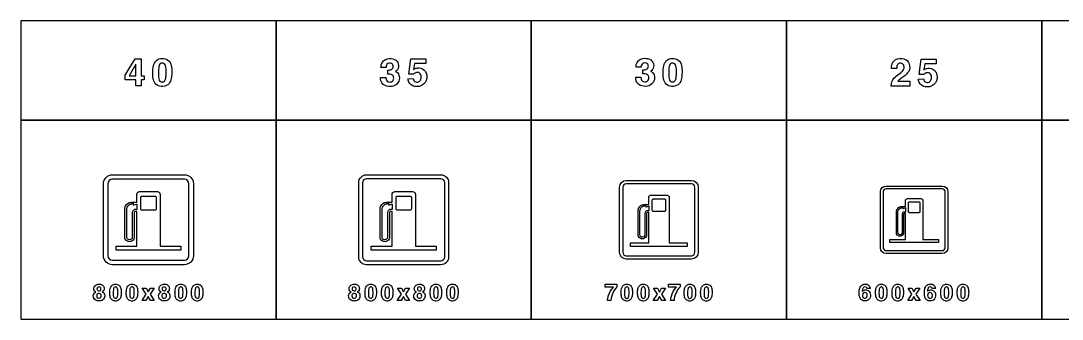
# Model space of a CAD drawing. Extents: x 0 to 18160, y 0 to 2655.
# Drawn here: x 0 to 9262, y 0 to 2655 of the extents above; entities that cross this region are included whole.
import ezdxf

# ---------------------------------------------------------------- set-up
doc = ezdxf.new("R2010")
doc.units = 0
doc.header["$MEASUREMENT"] = 0

msp = doc.modelspace()

# ---------------------------------------------------------------- linework, layer by layer
for points in [[(0, 1770), (2270, 1770), (2270, 2655), (0, 2655)], [(2270, 1770), (4540, 1770), (4540, 2655), (2270, 2655)], [(4540, 1770), (6810, 1770), (6810, 2655), (4540, 2655)], [(6810, 1770), (9080, 1770), (9080, 2655), (6810, 2655)], [(9080, 1770), (11350, 1770), (11350, 2655), (9080, 2655)], [(927.496, 2171.35), (1017.9, 2317.79), (1070.98, 2317.79), (1070.98, 2166.57), (1097.95, 2166.57), (1097.95, 2128.53), (1070.98, 2128.53), (1070.98, 2076.28), (1023.46, 2076.28), (1023.46, 2128.53), (927.496, 2128.53)], [(1023.46, 2269.13), (963.474, 2166.57), (1023.46, 2166.57)], [(0, 0), (2270, 0), (2270, 1770), (0, 1770)], [(2270, 0), (4540, 0), (4540, 1770), (2270, 1770)], [(4540, 0), (6810, 0), (6810, 1770), (4540, 1770)], [(6810, 0), (9080, 0), (9080, 1770), (6810, 1770)], [(9080, 0), (11350, 0), (11350, 1770), (9080, 1770)], [(1115.2, 221.769), (1080.08, 276.319), (1114.84, 276.319), (1133.11, 242.267), (1151.83, 276.319), (1185.98, 276.319), (1150.44, 222.29), (1186.95, 166.272), (1152.4, 166.272), (1132.54, 202.362), (1112.14, 166.272), (1077.99, 166.272)], [(3385.19, 221.769), (3350.07, 276.319), (3384.84, 276.319), (3403.11, 242.267), (3421.83, 276.319), (3455.97, 276.319), (3420.43, 222.29), (3456.95, 166.271), (3422.4, 166.271), (3402.54, 202.361), (3382.14, 166.271), (3347.99, 166.271)], [(5662.41, 221.387), (5627.29, 275.936), (5662.06, 275.936), (5680.33, 241.884), (5699.05, 275.936), (5733.19, 275.936), (5697.65, 221.908), (5734.16, 165.889), (5699.62, 165.889), (5679.76, 201.979), (5659.35, 165.889), (5625.21, 165.889)], [(7925.79, 221.523), (7890.67, 276.072), (7925.43, 276.072), (7943.7, 242.02), (7962.42, 276.072), (7996.57, 276.072), (7961.02, 222.044), (7997.54, 166.025), (7962.99, 166.025), (7943.13, 202.115), (7922.73, 166.025), (7888.58, 166.025)]]:
    msp.add_lwpolyline(points, close=True)
for points in [[(1173.29, 2191.65, -0.0563084), (1179.33, 2254.48, -0.130301), (1201.53, 2298.28, -0.174843), (1243.35, 2319.69, -0.147552), (1296.47, 2313.05, -0.192146), (1333.28, 2269.88, -0.0833996), (1342.52, 2212.85, -0.0545507), (1337.51, 2142.08, -0.116773), (1318.43, 2098, -0.221099), (1263.57, 2070.32, -0.162564), (1212.11, 2082.84, -0.174743), (1180.84, 2128.26, -0.0640867), (1173.37, 2186.95)], [(3199.84, 2150.87), (3246.2, 2150.87, 0.0411845), (3248.26, 2135.66, 0.335066), (3278.75, 2110.39, 0.276505), (3310.74, 2124.92, 0.158203), (3316.31, 2145.65, 0.0878221), (3313.34, 2161.57, 0.217575), (3294.82, 2178.43, 0.0882727), (3273.57, 2181.56), (3262.75, 2181.56), (3262.75, 2216.82, 0.0282129), (3282.34, 2217.42, 0.50028), (3309.32, 2262.91, 0.235001), (3290.79, 2277.96, 0.165496), (3265.12, 2275.67, 0.220849), (3250.9, 2259.12, 0.055705), (3248.02, 2240.92), (3203.2, 2240.92, -0.0488003), (3204.97, 2263.51, -0.30773), (3262.59, 2318.01, -0.146685), (3322.07, 2312.08, -0.469869), (3348.61, 2219.31, -0.0891152), (3336.57, 2207.54), (3332.3, 2204.54, -0.0245333), (3343.48, 2198.14, -0.202429), (3365.75, 2161.45, -0.422325), (3303.08, 2072, -0.154301), (3238.98, 2079.19, -0.287878), (3199.96, 2139.89, -0.0143877)], [(3442.43, 2139.57), (3489.39, 2141.35, 0.0452719), (3495.79, 2125.12, 0.0567733), (3500.53, 2118.25, 0.070207), (3504.95, 2114.77, 0.264984), (3540.97, 2112.87, 0.20748), (3558.38, 2135.98, 0.147389), (3557.24, 2174.01, 0.308532), (3527.86, 2195.42, 0.215743), (3498.08, 2185.19, 0.028781), (3492.71, 2178.95), (3450.09, 2180.96), (3467.91, 2315.64), (3601.95, 2315.64), (3601.95, 2273.77), (3501.51, 2273.77), (3492.55, 2221.76, -0.0211252), (3505.46, 2229.3, -0.121371), (3538.8, 2235.15, -0.244671), (3598.59, 2203.2, -0.173069), (3610.16, 2144.07, -0.256779), (3564.98, 2078.08, -0.199585), (3485.44, 2077.01, -0.245625), (3445.16, 2125.91, -0.0170062)], [(5469.08, 2152.29), (5515.45, 2152.29, 0.0411845), (5517.5, 2137.08, 0.335066), (5547.99, 2111.8, 0.276505), (5579.98, 2126.34, 0.158203), (5585.55, 2147.07, 0.0878221), (5582.59, 2162.99, 0.217575), (5564.07, 2179.85, 0.0882727), (5542.82, 2182.97), (5532, 2182.97), (5532, 2218.24, 0.0282129), (5551.59, 2218.83, 0.50028), (5578.56, 2264.33, 0.235001), (5560.04, 2279.38, 0.165496), (5534.37, 2277.09, 0.220849), (5520.15, 2260.54, 0.055705), (5517.27, 2242.33), (5472.44, 2242.33, -0.0488003), (5474.22, 2264.92, -0.30773), (5531.84, 2319.43, -0.146685), (5591.32, 2313.5, -0.469869), (5617.86, 2220.73, -0.0891152), (5605.81, 2208.96), (5601.54, 2205.96, -0.0245333), (5612.72, 2199.56, -0.202429), (5635, 2162.87, -0.422325), (5572.32, 2073.41, -0.154301), (5508.22, 2080.6, -0.287878), (5469.2, 2141.31, -0.0143877)], [(5711.68, 2191.65, -0.0563084), (5717.72, 2254.48, -0.130301), (5739.91, 2298.28, -0.174843), (5781.74, 2319.69, -0.147552), (5834.86, 2313.05, -0.192146), (5871.66, 2269.88, -0.0833996), (5880.91, 2212.85, -0.0545507), (5875.89, 2142.08, -0.116773), (5856.82, 2098, -0.221099), (5801.96, 2070.32, -0.162564), (5750.5, 2082.84, -0.174743), (5719.22, 2128.26, -0.0640867), (5711.76, 2186.95)], [(7741.06, 2074.79, -0.0640343), (7742.32, 2095.72, -0.161687), (7778.14, 2156.27, -0.0283718), (7819.97, 2188.65, 0.0545111), (7840.86, 2206.58, 0.192461), (7855.83, 2246.12, 0.234238), (7842.24, 2272.5, 0.196223), (7816.93, 2277.28, 0.252425), (7795.01, 2260.1, 0.0856617), (7790.86, 2243.08, 0.0202329), (7790.15, 2231.39), (7743.51, 2231.39, -0.0983795), (7749.55, 2272.7, -0.245047), (7795.72, 2315.83, -0.207102), (7872.69, 2307.49, -0.233443), (7905.15, 2255.16, -0.20961), (7886.99, 2190.98, -0.0785124), (7853.06, 2159.51, 0.0107372), (7817.24, 2133.72, 0.0665092), (7801.37, 2117.68), (7905.86, 2117.68), (7905.86, 2074.79)], [(1224.67, 2161.12, 0.0124589), (1225.19, 2154.8, 0.0668192), (1230.8, 2129.4, 0.615362), (1281.7, 2123.79, 0.0726881), (1287.15, 2136.83, 0.0588562), (1291.85, 2174.11, 0.0389037), (1290.23, 2241.09, 0.084671), (1283.64, 2264.43, 0.156013), (1272.18, 2276.6, 0.143208), (1256.47, 2279.56, 0.172584), (1240.71, 2273.36, 0.132565), (1230.76, 2257.8, 0.0498315), (1226.21, 2236.08, 0.0368731)], [(5763.06, 2161.12, 0.0124589), (5763.57, 2154.8, 0.0668192), (5769.18, 2129.4, 0.615362), (5820.09, 2123.79, 0.0726881), (5825.54, 2136.83, 0.0588562), (5830.24, 2174.11, 0.0389037), (5828.62, 2241.09, 0.084671), (5822.02, 2264.43, 0.156013), (5810.57, 2276.6, 0.143208), (5794.85, 2279.56, 0.172584), (5779.09, 2273.36, 0.132565), (5769.14, 2257.8, 0.0498315), (5764.6, 2236.08, 0.0368731)], [(7981.21, 2136.73), (8028.17, 2138.5, 0.0452719), (8034.56, 2122.27, 0.0567733), (8039.3, 2115.4, 0.070207), (8043.73, 2111.92, 0.264984), (8079.74, 2110.03, 0.20748), (8097.16, 2133.13, 0.147389), (8096.02, 2171.17, 0.308532), (8066.63, 2192.57, 0.215743), (8036.85, 2182.34, 0.028781), (8031.48, 2176.1), (7988.87, 2178.12), (8006.68, 2312.79), (8140.72, 2312.79), (8140.72, 2270.93), (8040.29, 2270.93), (8031.33, 2218.92, -0.0211252), (8044.24, 2226.46, -0.121371), (8077.57, 2232.3, -0.244671), (8137.37, 2200.35, -0.173069), (8148.94, 2141.23, -0.256779), (8103.76, 2075.23, -0.199585), (8024.22, 2074.17, -0.245625), (7983.93, 2123.06, -0.0170062)], [(815.004, 485, -0.414213), (735.004, 565), (735.004, 1205, -0.414213), (815.004, 1285), (1455, 1285, -0.414213), (1535, 1205), (1535, 565, -0.414213), (1455, 485)], [(815.004, 525), (1455, 525, 0.414213), (1495, 565), (1495, 1205, 0.414213), (1455, 1245), (815.004, 1245, 0.414213), (775.004, 1205), (775.004, 565, 0.414213)], [(3075, 485, -0.414213), (3005, 555), (3005, 1215, -0.414213), (3075, 1285), (3735, 1285, -0.414213), (3805, 1215), (3805, 555, -0.414213), (3735, 485)], [(3075, 520), (3735, 520, 0.414213), (3770, 555), (3770, 1215, 0.414213), (3735, 1250), (3075, 1250, 0.414213), (3040, 1215), (3040, 555, 0.414213)], [(5385, 535, -0.414213), (5325, 595), (5325, 1175, -0.414213), (5385, 1235), (5965, 1235, -0.414213), (6025, 1175), (6025, 595, -0.414213), (5965, 535)], [(5385, 565), (5965, 565, 0.414213), (5995, 595), (5995, 1175, 0.414213), (5965, 1205), (5385, 1205, 0.414213), (5355, 1175), (5355, 595, 0.414213)], [(1031.67, 957.111), (1016.04, 957.111, 0.210241), (1008.22, 949.111), (1008.22, 721.954, -0.122061), (1006.1, 713.418, -0.602141), (927.55, 713.419, -0.122059), (925.43, 721.954), (925.43, 987.018, -0.0795061), (926.38, 994.301, -0.058631), (931.18, 1007.24, -0.231037), (977.96, 1041.2, -0.0402305), (981.62, 1041.5), (1031.65, 1041.5), (1031.67, 1109.93, -0.414576), (1056.83, 1135.1), (1214.34, 1135.1, -0.414719), (1239.51, 1109.93), (1239.53, 650.871), (1423.85, 650.871), (1423.85, 613.362), (847.26, 613.362), (847.26, 650.871), (1031.67, 650.871)], [(3301.72, 957.111), (3286.09, 957.111, 0.210241), (3278.27, 949.111), (3278.27, 721.954, -0.122061), (3276.15, 713.418, -0.602141), (3197.6, 713.419, -0.122059), (3195.48, 721.954), (3195.48, 987.018, -0.0795061), (3196.43, 994.301, -0.058631), (3201.23, 1007.24, -0.231037), (3248.01, 1041.2, -0.0402305), (3251.67, 1041.5), (3301.7, 1041.5), (3301.72, 1109.93, -0.414576), (3326.88, 1135.1), (3484.39, 1135.1, -0.414719), (3509.56, 1109.93), (3509.58, 650.871), (3693.9, 650.871), (3693.9, 613.362), (3117.31, 613.362), (3117.31, 650.871), (3301.72, 650.871)], [(7695, 585, -0.414213), (7645, 635), (7645, 1135, -0.414213), (7695, 1185), (8195, 1185, -0.414213), (8245, 1135), (8245, 635, -0.414213), (8195, 585)], [(7695, 610), (8195, 610, 0.414213), (8220, 635), (8220, 1135, 0.414213), (8195, 1160), (7695, 1160, 0.414213), (7670, 1135), (7670, 635, 0.414213)], [(1031.74, 1024.28), (1031.74, 975.876), (1012.59, 975.875, 0.12996), (1010.33, 975.28, 0.194744), (991.3, 951.274, 0.0717139), (991.12, 949.982), (991.12, 726.384, -0.117096), (989.9, 721.248, -0.553402), (946.44, 717.209, -0.164349), (942.68, 728.295), (942.68, 980.077, -0.0500767), (943.14, 984.621, -0.2183), (970.54, 1022.1), (973.14, 1023.56, -0.115045), (980.18, 1025.84, -0.0227538), (981.28, 1025.84), (991.13, 1025.84), (991.12, 1032.1), (1000.51, 1032.1), (1000.51, 1016.49), (1008.31, 1016.49), (1027.83, 1024.28)], [(1064.51, 1081.57), (1064.51, 984.151, 0.414736), (1075.94, 972.722), (1195.21, 972.722, 0.414718), (1206.64, 984.151), (1206.64, 1081.57, 0.414715), (1195.21, 1093.02), (1075.94, 1093.02, 0.414697)], [(3301.79, 1024.28), (3301.79, 975.876), (3282.64, 975.875, 0.12996), (3280.38, 975.28, 0.194744), (3261.35, 951.274, 0.0717139), (3261.17, 949.982), (3261.17, 726.384, -0.117096), (3259.95, 721.248, -0.553402), (3216.49, 717.209, -0.164349), (3212.73, 728.295), (3212.73, 980.077, -0.0500767), (3213.19, 984.621, -0.2183), (3240.59, 1022.1), (3243.19, 1023.56, -0.115045), (3250.23, 1025.84, -0.0227538), (3251.33, 1025.84), (3261.18, 1025.84), (3261.17, 1032.1), (3270.56, 1032.1), (3270.56, 1016.49), (3278.36, 1016.49), (3297.88, 1024.28)], [(3334.56, 1081.57), (3334.56, 984.151, 0.414736), (3345.99, 972.722), (3465.26, 972.722, 0.414718), (3476.69, 984.151), (3476.69, 1081.57, 0.414715), (3465.26, 1093.02), (3345.99, 1093.02, 0.414697)], [(5584.64, 948.097), (5570.96, 948.097, 0.210241), (5564.11, 941.097), (5564.11, 742.335, -0.122061), (5562.26, 734.866, -0.602141), (5493.53, 734.867, -0.122059), (5491.67, 742.335), (5491.67, 974.266, -0.0795061), (5492.5, 980.639, -0.058631), (5496.71, 991.963, -0.231037), (5537.63, 1021.68, -0.0402305), (5540.84, 1021.94), (5584.62, 1021.94), (5584.64, 1081.82, -0.414576), (5606.65, 1103.84), (5744.47, 1103.84, -0.414719), (5766.49, 1081.82), (5766.51, 680.137), (5927.79, 680.137), (5927.79, 647.317), (5423.28, 647.317), (5423.28, 680.137), (5584.64, 680.137)], [(5613.37, 1057), (5613.37, 971.757, 0.414736), (5623.37, 961.757), (5727.73, 961.757, 0.414718), (5737.73, 971.757), (5737.73, 1057, 0.414715), (5727.73, 1067.02), (5623.37, 1067.02, 0.414697)], [(7867.54, 939.083), (7855.82, 939.083, 0.210241), (7849.95, 933.083), (7849.96, 762.716, -0.122061), (7848.37, 756.313, -0.602141), (7789.45, 756.314, -0.122059), (7787.86, 762.716), (7787.86, 961.514, -0.0795061), (7788.57, 966.976, -0.058631), (7792.18, 976.683, -0.231037), (7827.26, 1002.15, -0.0402305), (7830, 1002.38), (7867.53, 1002.37), (7867.54, 1053.7, -0.414576), (7886.41, 1072.57), (8004.55, 1072.57, -0.414719), (8023.42, 1053.7), (8023.44, 709.403), (8161.68, 709.403), (8161.68, 681.271), (7729.24, 681.271), (7729.24, 709.403), (7867.54, 709.403)], [(7892.18, 1032.43), (7892.18, 959.363, 0.414736), (7900.75, 950.792), (7990.2, 950.792, 0.414718), (7998.77, 959.363), (7998.77, 1032.43, 0.414715), (7990.2, 1041.01), (7900.75, 1041.01, 0.414697)], [(5584.69, 1006.87), (5584.69, 964.517), (5567.94, 964.516, 0.12996), (5565.96, 963.996, 0.194744), (5549.31, 942.99, 0.0717139), (5549.15, 941.86), (5549.15, 746.211, -0.117096), (5548.08, 741.717, -0.553402), (5510.06, 738.183, -0.164349), (5506.77, 747.883), (5506.77, 968.193, -0.0500767), (5507.17, 972.168, -0.2183), (5531.14, 1004.97), (5533.42, 1006.24, -0.115045), (5539.58, 1008.24, -0.0227538), (5540.54, 1008.24), (5549.16, 1008.24), (5549.15, 1013.72), (5557.37, 1013.72), (5557.37, 1000.06), (5564.19, 1000.06), (5581.27, 1006.87)], [(7867.59, 989.463), (7867.59, 953.157), (7853.23, 953.157, 0.12996), (7851.54, 952.71, 0.194744), (7837.27, 934.705, 0.0717139), (7837.13, 933.737), (7837.13, 766.038, -0.117096), (7836.21, 762.186, -0.553402), (7803.62, 759.157, -0.164349), (7800.8, 767.471), (7800.8, 956.308, -0.0500767), (7801.15, 959.716, -0.2183), (7821.69, 987.827), (7823.65, 988.922, -0.115045), (7828.93, 990.632, -0.0227538), (7829.75, 990.632), (7837.14, 990.632), (7837.13, 995.329), (7844.18, 995.329), (7844.18, 983.62), (7850.02, 983.62), (7864.66, 989.463)], [(667.968, 242.323, -0.0382282), (664.485, 243.627, -0.270406), (649.106, 267.703, -0.377372), (679.437, 309.622, -0.15371), (717.921, 307.513, -0.416366), (738.324, 258.058, -0.173733), (723.774, 243.674), (722.328, 242.987, -0.0479914), (731.997, 238.034, -0.173856), (743.608, 221.873, -0.440125), (712.542, 164.243, -0.184), (667.115, 168.106, -0.410286), (649.627, 226.897, -0.151435), (664.035, 240.357)], [(677.305, 267.821, 0.0587981), (678.182, 263.887, 0.18403), (685.267, 254.717, 0.217144), (702.684, 253.485, 0.192437), (710.883, 260.57, 0.157808), (712.542, 273.982, 0.166677), (707.968, 282.821, 0.173614), (695.954, 287.323, 0.2359), (681.001, 280.902, 0.184791)], [(791.138, 234.258, -0.0563084), (794.763, 271.959, -0.130301), (808.081, 298.238, -0.174843), (833.176, 311.082, -0.147552), (865.048, 307.101, -0.192146), (887.133, 281.201, -0.0833996), (892.678, 246.983, -0.0545507), (889.668, 204.518, -0.116773), (878.223, 178.073, -0.221099), (845.308, 161.461, -0.162564), (814.432, 168.973, -0.174743), (795.664, 196.224, -0.0640867), (791.185, 231.438)], [(821.967, 215.94, 0.0124589), (822.275, 212.149, 0.0668192), (825.64, 196.912, 0.615362), (856.185, 193.547, 0.0726881), (859.455, 201.367, 0.0588562), (862.275, 223.736, 0.0389037), (861.304, 263.926, 0.084671), (857.346, 277.93, 0.156013), (850.474, 285.229, 0.143208), (841.043, 287.006, 0.172584), (831.588, 283.286, 0.132565), (825.616, 273.949, 0.0498315), (822.891, 260.916, 0.0368731)], [(937.884, 234.249, -0.0563084), (941.51, 271.95, -0.130301), (954.827, 298.23, -0.174843), (979.922, 311.073, -0.147552), (1011.79, 307.092, -0.192146), (1033.88, 281.192, -0.0833996), (1039.42, 246.974, -0.0545507), (1036.41, 204.509, -0.116773), (1024.97, 178.064, -0.221099), (992.055, 161.452, -0.162564), (961.178, 168.964, -0.174743), (942.41, 196.215, -0.0640867), (937.931, 231.429)], [(968.713, 215.931, 0.0124589), (969.021, 212.14, 0.0668192), (972.386, 196.903, 0.615362), (1002.93, 193.538, 0.0726881), (1006.2, 201.358, 0.0588562), (1009.02, 223.727, 0.0389037), (1008.05, 263.917, 0.084671), (1004.09, 277.922, 0.156013), (997.22, 285.22, 0.143208), (987.789, 286.997, 0.172584), (978.334, 283.277, 0.132565), (972.363, 273.94, 0.0498315), (969.637, 260.907, 0.0368731)], [(1248.01, 242.296, -0.0382282), (1244.53, 243.599, -0.270406), (1229.15, 267.675, -0.377372), (1259.48, 309.594, -0.15371), (1297.96, 307.485, -0.416366), (1318.36, 258.03, -0.173733), (1303.82, 243.646), (1302.37, 242.959, -0.0479914), (1312.04, 238.007, -0.173856), (1323.65, 221.846, -0.440125), (1292.58, 164.215, -0.184), (1247.16, 168.078, -0.410286), (1229.67, 226.869, -0.151435), (1244.08, 240.329)], [(1257.35, 267.793, 0.0587981), (1258.22, 263.86, 0.18403), (1265.31, 254.689, 0.217144), (1282.73, 253.457, 0.192437), (1290.92, 260.542, 0.157808), (1292.58, 273.955, 0.166677), (1288.01, 282.793, 0.173614), (1276, 287.296, 0.2359), (1261.04, 280.874, 0.184791)], [(1371.18, 234.284, -0.0563084), (1374.8, 271.986, -0.130301), (1388.12, 298.265, -0.174843), (1413.22, 311.109, -0.147552), (1445.09, 307.128, -0.192146), (1467.17, 281.228, -0.0833996), (1472.72, 247.01, -0.0545507), (1469.71, 204.545, -0.116773), (1458.26, 178.1, -0.221099), (1425.35, 161.488, -0.162564), (1394.47, 169, -0.174743), (1375.71, 196.251, -0.0640867), (1371.23, 231.465)], [(1402.01, 215.967, 0.0124589), (1402.32, 212.175, 0.0668192), (1405.68, 196.939, 0.615362), (1436.23, 193.574, 0.0726881), (1439.5, 201.394, 0.0588562), (1442.32, 223.763, 0.0389037), (1441.34, 263.953, 0.084671), (1437.39, 277.957, 0.156013), (1430.52, 285.256, 0.143208), (1421.08, 287.033, 0.172584), (1411.63, 283.313, 0.132565), (1405.66, 273.976, 0.0498315), (1402.93, 260.943, 0.0368731)], [(1517.93, 234.312, -0.0563084), (1521.55, 272.013, -0.130301), (1534.87, 298.293, -0.174843), (1559.96, 311.136, -0.147552), (1591.84, 307.155, -0.192146), (1613.92, 281.255, -0.0833996), (1619.47, 247.037, -0.0545507), (1616.46, 204.573, -0.116773), (1605.01, 178.127, -0.221099), (1572.1, 161.516, -0.162564), (1541.22, 169.028, -0.174743), (1522.45, 196.279, -0.0640867), (1517.97, 231.492)], [(1548.75, 215.994, 0.0124589), (1549.06, 212.203, 0.0668192), (1552.43, 196.966, 0.615362), (1582.97, 193.601, 0.0726881), (1586.24, 201.421, 0.0588562), (1589.06, 223.791, 0.0389037), (1588.09, 263.98, 0.084671), (1584.13, 277.985, 0.156013), (1577.26, 285.283, 0.143208), (1567.83, 287.061, 0.172584), (1558.38, 283.34, 0.132565), (1552.4, 274.004, 0.0498315), (1549.68, 260.971, 0.0368731)], [(2937.96, 242.323, -0.0382282), (2934.48, 243.627, -0.270406), (2919.1, 267.702, -0.377372), (2949.43, 309.622, -0.15371), (2987.91, 307.513, -0.416366), (3008.32, 258.058, -0.173733), (2993.77, 243.674), (2992.32, 242.987, -0.0479914), (3001.99, 238.034, -0.173856), (3013.6, 221.873, -0.440125), (2982.54, 164.243, -0.184), (2937.11, 168.105, -0.410286), (2919.62, 226.897, -0.151435), (2934.03, 240.357)], [(2947.3, 267.821, 0.0587981), (2948.18, 263.887, 0.18403), (2955.26, 254.717, 0.217144), (2972.68, 253.485, 0.192437), (2980.88, 260.57, 0.157808), (2982.54, 273.982, 0.166677), (2977.96, 282.821, 0.173614), (2965.95, 287.323, 0.2359), (2951, 280.902, 0.184791)], [(3061.13, 234.257, -0.0563084), (3064.76, 271.959, -0.130301), (3078.07, 298.238, -0.174843), (3103.17, 311.082, -0.147552), (3135.04, 307.101, -0.192146), (3157.13, 281.2, -0.0833996), (3162.67, 246.982, -0.0545507), (3159.66, 204.518, -0.116773), (3148.22, 178.073, -0.221099), (3115.3, 161.461, -0.162564), (3084.43, 168.973, -0.174743), (3065.66, 196.224, -0.0640867), (3061.18, 231.437)], [(3091.96, 215.94, 0.0124589), (3092.27, 212.148, 0.0668192), (3095.63, 196.911, 0.615362), (3126.18, 193.546, 0.0726881), (3129.45, 201.366, 0.0588562), (3132.27, 223.736, 0.0389037), (3131.3, 263.926, 0.084671), (3127.34, 277.93, 0.156013), (3120.47, 285.229, 0.143208), (3111.04, 287.006, 0.172584), (3101.58, 283.286, 0.132565), (3095.61, 273.949, 0.0498315), (3092.89, 260.916, 0.0368731)], [(3207.88, 234.248, -0.0563084), (3211.5, 271.95, -0.130301), (3224.82, 298.229, -0.174843), (3249.92, 311.073, -0.147552), (3281.79, 307.092, -0.192146), (3303.87, 281.192, -0.0833996), (3309.42, 246.974, -0.0545507), (3306.41, 204.509, -0.116773), (3294.96, 178.064, -0.221099), (3262.05, 161.452, -0.162564), (3231.17, 168.964, -0.174743), (3212.4, 196.215, -0.0640867), (3207.93, 231.428)], [(3238.71, 215.931, 0.0124589), (3239.02, 212.139, 0.0668192), (3242.38, 196.902, 0.615362), (3272.93, 193.537, 0.0726881), (3276.2, 201.357, 0.0588562), (3279.02, 223.727, 0.0389037), (3278.04, 263.917, 0.084671), (3274.09, 277.921, 0.156013), (3267.21, 285.22, 0.143208), (3257.78, 286.997, 0.172584), (3248.33, 283.277, 0.132565), (3242.36, 273.94, 0.0498315), (3239.63, 260.907, 0.0368731)], [(3518, 242.296, -0.0382282), (3514.52, 243.599, -0.270406), (3499.14, 267.675, -0.377372), (3529.47, 309.594, -0.15371), (3567.96, 307.485, -0.416366), (3588.36, 258.03, -0.173733), (3573.81, 243.646), (3572.36, 242.959, -0.0479914), (3582.03, 238.007, -0.173856), (3593.64, 221.845, -0.440125), (3562.58, 164.215, -0.184), (3517.15, 168.078, -0.410286), (3499.66, 226.869, -0.151435), (3514.07, 240.329)], [(3527.34, 267.793, 0.0587981), (3528.22, 263.86, 0.18403), (3535.3, 254.689, 0.217144), (3552.72, 253.457, 0.192437), (3560.92, 260.542, 0.157808), (3562.58, 273.954, 0.166677), (3558, 282.793, 0.173614), (3545.99, 287.296, 0.2359), (3531.04, 280.874, 0.184791)], [(3641.17, 234.284, -0.0563084), (3644.8, 271.986, -0.130301), (3658.12, 298.265, -0.174843), (3683.21, 311.109, -0.147552), (3715.08, 307.128, -0.192146), (3737.17, 281.227, -0.0833996), (3742.71, 247.009, -0.0545507), (3739.7, 204.545, -0.116773), (3728.26, 178.099, -0.221099), (3695.34, 161.488, -0.162564), (3664.47, 169, -0.174743), (3645.7, 196.251, -0.0640867), (3641.22, 231.464)], [(3672, 215.967, 0.0124589), (3672.31, 212.175, 0.0668192), (3675.68, 196.938, 0.615362), (3706.22, 193.573, 0.0726881), (3709.49, 201.393, 0.0588562), (3712.31, 223.763, 0.0389037), (3711.34, 263.953, 0.084671), (3707.38, 277.957, 0.156013), (3700.51, 285.256, 0.143208), (3691.08, 287.033, 0.172584), (3681.62, 283.313, 0.132565), (3675.65, 273.976, 0.0498315), (3672.93, 260.943, 0.0368731)], [(3787.92, 234.312, -0.0563084), (3791.54, 272.013, -0.130301), (3804.86, 298.293, -0.174843), (3829.96, 311.136, -0.147552), (3861.83, 307.155, -0.192146), (3883.91, 281.255, -0.0833996), (3889.46, 247.037, -0.0545507), (3886.45, 204.572, -0.116773), (3875, 178.127, -0.221099), (3842.09, 161.515, -0.162564), (3811.21, 169.027, -0.174743), (3792.45, 196.278, -0.0640867), (3787.97, 231.492)], [(3818.75, 215.994, 0.0124589), (3819.06, 212.203, 0.0668192), (3822.42, 196.966, 0.615362), (3852.97, 193.601, 0.0726881), (3856.24, 201.421, 0.0588562), (3859.06, 223.79, 0.0389037), (3858.09, 263.98, 0.084671), (3854.13, 277.985, 0.156013), (3847.26, 285.283, 0.143208), (3837.82, 287.06, 0.172584), (3828.37, 283.34, 0.132565), (3822.4, 274.004, 0.0498315), (3819.67, 260.97, 0.0368731)], [(5197.97, 311.538), (5301.72, 311.538), (5301.72, 287.747, 0.17337), (5248.52, 165.709), (5218.19, 165.709, -0.0554097), (5224.99, 205.33, -0.10295), (5266.79, 281.111), (5270.2, 285.353), (5197.97, 285.353)], [(5338.35, 233.875, -0.0563084), (5341.98, 271.576, -0.130301), (5355.29, 297.856, -0.174843), (5380.39, 310.699, -0.147552), (5412.26, 306.718, -0.192146), (5434.35, 280.818, -0.0833996), (5439.89, 246.6, -0.0545507), (5436.88, 204.136, -0.116773), (5425.44, 177.69, -0.221099), (5392.52, 161.079, -0.162564), (5361.64, 168.591, -0.174743), (5342.88, 195.842, -0.0640867), (5338.4, 231.055)], [(5369.18, 215.557, 0.0124589), (5369.49, 211.766, 0.0668192), (5372.85, 196.529, 0.615362), (5403.4, 193.164, 0.0726881), (5406.67, 200.984, 0.0588562), (5409.49, 223.354, 0.0389037), (5408.52, 263.543, 0.084671), (5404.56, 277.548, 0.156013), (5397.69, 284.846, 0.143208), (5388.26, 286.624, 0.172584), (5378.8, 282.903, 0.132565), (5372.83, 273.567, 0.0498315), (5370.1, 260.534, 0.0368731)], [(5485.1, 233.866, -0.0563084), (5488.72, 271.567, -0.130301), (5502.04, 297.847, -0.174843), (5527.14, 310.69, -0.147552), (5559.01, 306.709, -0.192146), (5581.09, 280.809, -0.0833996), (5586.64, 246.591, -0.0545507), (5583.63, 204.127, -0.116773), (5572.18, 177.681, -0.221099), (5539.27, 161.07, -0.162564), (5508.39, 168.582, -0.174743), (5489.62, 195.833, -0.0640867), (5485.14, 231.046)], [(5515.93, 215.548, 0.0124589), (5516.23, 211.757, 0.0668192), (5519.6, 196.52, 0.615362), (5550.14, 193.155, 0.0726881), (5553.41, 200.975, 0.0588562), (5556.23, 223.345, 0.0389037), (5555.26, 263.534, 0.084671), (5551.31, 277.539, 0.156013), (5544.43, 284.837, 0.143208), (5535, 286.615, 0.172584), (5525.55, 282.894, 0.132565), (5519.58, 273.558, 0.0498315), (5516.85, 260.525, 0.0368731)], [(5759.16, 311.51), (5862.9, 311.51), (5862.9, 287.719, 0.17337), (5809.7, 165.681), (5779.37, 165.681, -0.0554097), (5786.17, 205.302, -0.10295), (5827.97, 281.084), (5831.39, 285.325), (5759.16, 285.325)], [(5899.54, 233.902, -0.0563084), (5903.16, 271.603, -0.130301), (5916.48, 297.883, -0.174843), (5941.57, 310.726, -0.147552), (5973.45, 306.745, -0.192146), (5995.53, 280.845, -0.0833996), (6001.08, 246.627, -0.0545507), (5998.07, 204.162, -0.116773), (5986.62, 177.717, -0.221099), (5953.71, 161.106, -0.162564), (5922.83, 168.618, -0.174743), (5904.06, 195.869, -0.0640867), (5899.58, 231.082)], [(5930.36, 215.584, 0.0124589), (5930.67, 211.793, 0.0668192), (5934.04, 196.556, 0.615362), (5964.58, 193.191, 0.0726881), (5967.85, 201.011, 0.0588562), (5970.67, 223.381, 0.0389037), (5969.7, 263.57, 0.084671), (5965.74, 277.575, 0.156013), (5958.87, 284.873, 0.143208), (5949.44, 286.651, 0.172584), (5939.99, 282.93, 0.132565), (5934.01, 273.594, 0.0498315), (5931.29, 260.561, 0.0368731)], [(6046.28, 233.929, -0.0563084), (6049.91, 271.631, -0.130301), (6063.22, 297.91, -0.174843), (6088.32, 310.754, -0.147552), (6120.19, 306.773, -0.192146), (6142.28, 280.872, -0.0833996), (6147.82, 246.654, -0.0545507), (6144.81, 204.19, -0.116773), (6133.37, 177.744, -0.221099), (6100.45, 161.133, -0.162564), (6069.58, 168.645, -0.174743), (6050.81, 195.896, -0.0640867), (6046.33, 231.109)], [(6077.11, 215.612, 0.0124589), (6077.42, 211.82, 0.0668192), (6080.78, 196.583, 0.615362), (6111.33, 193.218, 0.0726881), (6114.6, 201.038, 0.0588562), (6117.42, 223.408, 0.0389037), (6116.45, 263.597, 0.084671), (6112.49, 277.602, 0.156013), (6105.62, 284.901, 0.143208), (6096.19, 286.678, 0.172584), (6086.73, 282.958, 0.132565), (6080.76, 273.621, 0.0498315), (6078.04, 260.588, 0.0368731)], [(7553.86, 273.901), (7525.61, 273.901, 0.0333099), (7523.62, 279.233, 0.308433), (7507.89, 287.93, 0.256298), (7491.16, 277.717, 0.0718547), (7486.8, 266.674, 0.0422837), (7483.79, 247.859, -0.0343264), (7495.07, 255.821, -0.198215), (7524.83, 258.546, -0.294049), (7555.09, 226.603, -0.195966), (7547.53, 181.769, -0.251599), (7509.24, 161.911, -0.162734), (7477.67, 171.224, -0.142524), (7461.25, 194.636, -0.0867955), (7455.85, 229.162, -0.0561633), (7459.19, 267.835, -0.143087), (7476.01, 299.778, -0.165016), (7500.4, 311.366, -0.137094), (7531.63, 307.598, -0.238813), (7552.18, 282.1, -0.0169871)], [(7601.73, 234.02, -0.0563084), (7605.35, 271.721, -0.130301), (7618.67, 298.001, -0.174843), (7643.76, 310.845, -0.147552), (7675.64, 306.864, -0.192146), (7697.72, 280.963, -0.0833996), (7703.27, 246.745, -0.0545507), (7700.26, 204.281, -0.116773), (7688.81, 177.835, -0.221099), (7655.9, 161.224, -0.162564), (7625.02, 168.736, -0.174743), (7606.25, 195.987, -0.0640867), (7601.77, 231.2)], [(7632.56, 215.702, 0.0124589), (7632.86, 211.911, 0.0668192), (7636.23, 196.674, 0.615362), (7666.77, 193.309, 0.0726881), (7670.04, 201.129, 0.0588562), (7672.86, 223.499, 0.0389037), (7671.89, 263.688, 0.084671), (7667.94, 277.693, 0.156013), (7661.06, 284.992, 0.143208), (7651.63, 286.769, 0.172584), (7642.18, 283.049, 0.132565), (7636.21, 273.712, 0.0498315), (7633.48, 260.679, 0.0368731)], [(7748.47, 234.02, -0.0563084), (7752.1, 271.721, -0.130301), (7765.42, 298.001, -0.174843), (7790.51, 310.845, -0.147552), (7822.38, 306.864, -0.192146), (7844.47, 280.963, -0.0833996), (7850.01, 246.745, -0.0545507), (7847, 204.281, -0.116773), (7835.56, 177.835, -0.221099), (7802.64, 161.224, -0.162564), (7771.77, 168.736, -0.174743), (7753, 195.987, -0.0640867), (7748.52, 231.2)], [(7779.3, 215.702, 0.0124589), (7779.61, 211.911, 0.0668192), (7782.98, 196.674, 0.615362), (7813.52, 193.309, 0.0726881), (7816.79, 201.129, 0.0588562), (7819.61, 223.499, 0.0389037), (7818.64, 263.688, 0.084671), (7814.68, 277.693, 0.156013), (7807.81, 284.992, 0.143208), (7798.38, 286.769, 0.172584), (7788.92, 283.049, 0.132565), (7782.95, 273.712, 0.0498315), (7780.23, 260.679, 0.0368731)], [(8133.77, 273.892), (8105.52, 273.892, 0.0333099), (8103.53, 279.224, 0.308433), (8087.8, 287.92, 0.256298), (8071.07, 277.707, 0.0718547), (8066.71, 266.664, 0.0422837), (8063.7, 247.849, -0.0343264), (8074.98, 255.811, -0.198215), (8104.74, 258.536, -0.294049), (8135, 226.593, -0.195966), (8127.44, 181.759, -0.251599), (8089.15, 161.902, -0.162734), (8057.58, 171.214, -0.142524), (8041.16, 194.627, -0.0867955), (8035.76, 229.153, -0.0561633), (8039.1, 267.826, -0.143087), (8055.93, 299.769, -0.165016), (8080.31, 311.356, -0.137094), (8111.54, 307.589, -0.238813), (8132.09, 282.091, -0.0169871)], [(8181.64, 234.038, -0.0563084), (8185.26, 271.739, -0.130301), (8198.58, 298.019, -0.174843), (8223.68, 310.862, -0.147552), (8255.55, 306.881, -0.192146), (8277.63, 280.981, -0.0833996), (8283.18, 246.763, -0.0545507), (8280.17, 204.298, -0.116773), (8268.72, 177.853, -0.221099), (8235.81, 161.242, -0.162564), (8204.93, 168.754, -0.174743), (8186.16, 196.005, -0.0640867), (8181.69, 231.218)], [(8212.47, 215.72, 0.0124589), (8212.78, 211.929, 0.0668192), (8216.14, 196.692, 0.615362), (8246.69, 193.327, 0.0726881), (8249.96, 201.147, 0.0588562), (8252.78, 223.517, 0.0389037), (8251.8, 263.706, 0.084671), (8247.85, 277.711, 0.156013), (8240.97, 285.009, 0.143208), (8231.54, 286.787, 0.172584), (8222.09, 283.066, 0.132565), (8216.12, 273.73, 0.0498315), (8213.39, 260.697, 0.0368731)], [(8328.38, 234.065, -0.0563084), (8332.01, 271.767, -0.130301), (8345.33, 298.046, -0.174843), (8370.42, 310.89, -0.147552), (8402.29, 306.909, -0.192146), (8424.38, 281.008, -0.0833996), (8429.92, 246.79, -0.0545507), (8426.91, 204.326, -0.116773), (8415.47, 177.88, -0.221099), (8382.55, 161.269, -0.162564), (8351.68, 168.781, -0.174743), (8332.91, 196.032, -0.0640867), (8328.43, 231.245)], [(8359.21, 215.748, 0.0124589), (8359.52, 211.956, 0.0668192), (8362.89, 196.719, 0.615362), (8393.43, 193.354, 0.0726881), (8396.7, 201.174, 0.0588562), (8399.52, 223.544, 0.0389037), (8398.55, 263.733, 0.084671), (8394.59, 277.738, 0.156013), (8387.72, 285.037, 0.143208), (8378.29, 286.814, 0.172584), (8368.83, 283.094, 0.132565), (8362.86, 273.757, 0.0498315), (8360.14, 260.724, 0.0368731)], [(674.84, 207.087, 0.0490068), (675.765, 200.381, 0.121824), (679.864, 191.992, 0.229649), (696.878, 185.641, 0.256774), (712.873, 195.57, 0.178638), (714.674, 215.12, 0.196143), (706.475, 226.186, 0.197496), (689.082, 228.271, 0.222887), (677.163, 219.006, 0.124888)], [(1254.88, 207.059, 0.0490068), (1255.81, 200.353, 0.121824), (1259.91, 191.964, 0.229649), (1276.92, 185.613, 0.256774), (1292.91, 195.542, 0.178638), (1294.72, 215.092, 0.196143), (1286.52, 226.158, 0.197496), (1269.12, 228.244, 0.222887), (1257.2, 218.978, 0.124888)], [(2944.83, 207.086, 0.0490068), (2945.76, 200.38, 0.121824), (2949.86, 191.992, 0.229649), (2966.87, 185.641, 0.256774), (2982.87, 195.57, 0.178638), (2984.67, 215.12, 0.196143), (2976.47, 226.186, 0.197496), (2959.08, 228.271, 0.222887), (2947.16, 219.006, 0.124888)], [(3524.88, 207.059, 0.0490068), (3525.8, 200.352, 0.121824), (3529.9, 191.964, 0.229649), (3546.91, 185.613, 0.256774), (3562.91, 195.542, 0.178638), (3564.71, 215.092, 0.196143), (3556.51, 226.158, 0.197496), (3539.12, 228.244, 0.222887), (3527.2, 218.978, 0.124888)], [(7485.38, 212.1, 0.0641861), (7486.63, 201.84, 0.139351), (7492.27, 191.745, 0.240104), (7510.16, 186.129, 0.267924), (7524.24, 196.247, 0.140614), (7527.13, 216.603, 0.112774), (7523.2, 227.693, 0.271024), (7505.59, 236.271, 0.294594), (7487.58, 224.423, 0.0908659)], [(8065.29, 212.091, 0.0641861), (8066.54, 201.83, 0.139351), (8072.18, 191.736, 0.240104), (8090.07, 186.119, 0.267924), (8104.15, 196.238, 0.140614), (8107.04, 216.593, 0.112774), (8103.11, 227.683, 0.271024), (8085.5, 236.262, 0.294594), (8067.49, 224.413, 0.0908659)]]:
    msp.add_lwpolyline(points, format="xyb", close=True)

doc.saveas('drawing.dxf')
